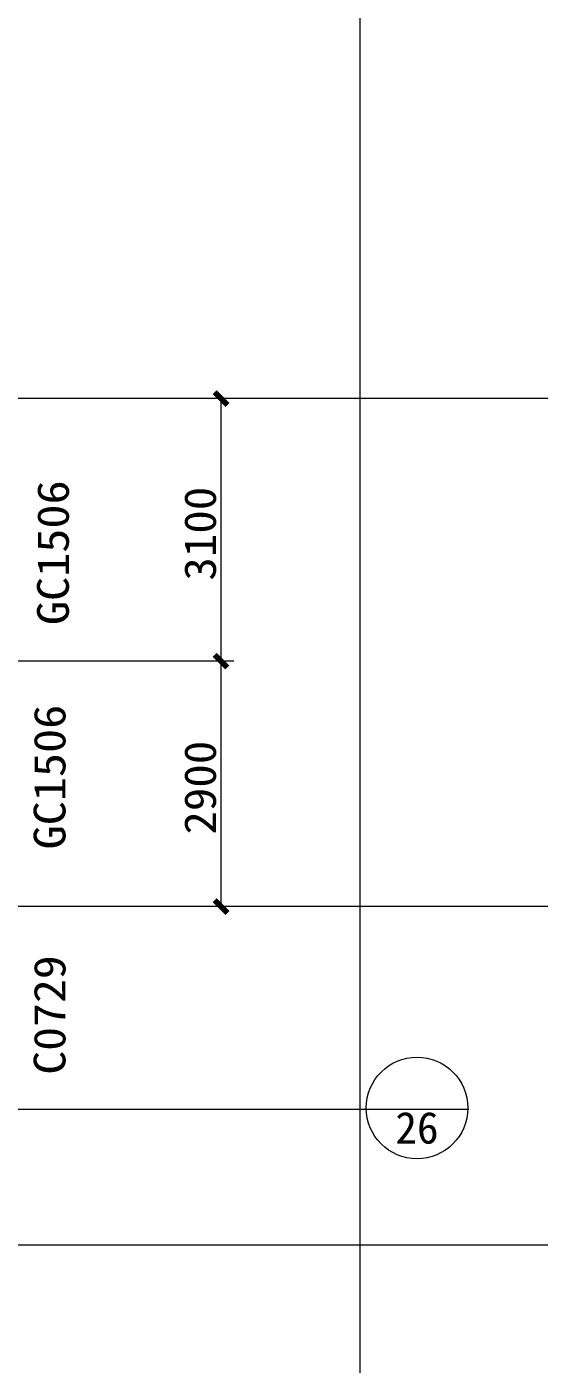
# Model space of a CAD drawing. Extents: x -307567 to 704339, y -10277 to 165507.
# Drawn here: x -22968 to -16913, y 24176 to 39973 of the extents above; entities that cross this region are included whole.
import ezdxf
from ezdxf.enums import TextEntityAlignment as Align

# ---------------------------------------------------------------- set-up
doc = ezdxf.new("R2010")
doc.units = 0
doc.header["$MEASUREMENT"] = 0
doc.layers.add('我的', color=255, linetype='CONTINUOUS', lineweight=0)
doc.styles.get("Standard").update_dxf_attribs({"font": 'txt', "height": 3})

msp = doc.modelspace()

# ---------------------------------------------------------------- linework, layer by layer
at = {"layer": '我的', "color": 0}
for p, q in [((-19028.35912, 14141.83177), (-19028.35912, 99323.43291)), ((-5920.96616, 35580.48533), (-79811.30716, 35580.48533)), ((-20522.89511, 35580.48533), (-30962.78431, 35580.48533)), ((-20672.89436, 32480.50236), (-20672.89436, 35580.48533)), ((-20522.89511, 32480.50236), (-30428.30212, 32480.50236)), ((-20672.89436, 29580.51648), (-20672.89436, 32480.50236)), ((-5920.96616, 29580.51648), (-79811.30716, 29580.51648)), ((-20522.89511, 29580.51648), (-30962.78431, 29580.51648)), ((-23306.88997, 27187.35942), (-17743.62433, 27187.35942)), ((-5920.96616, 25580.53686), (-79811.30716, 25580.53686)), ((-5920.96616, 25580.53686), (-79811.30716, 25580.53686)), ((-5920.96616, 25580.53686), (-79811.30716, 25580.53686)), ((-5920.96616, 25580.53686), (-79811.30716, 25580.53686))]:
    msp.add_line(p, q, dxfattribs=at)
at = {"layer": '我的', "color": 0, "const_width": 67.49966}
for points in [[(-20747.89398, 35655.48496), (-20597.89473, 35505.48571)], [(-20747.89398, 32555.50198), (-20597.89473, 32405.50273)], [(-20747.89398, 29655.5161), (-20597.89473, 29505.51685)]]:
    msp.add_lwpolyline(points, dxfattribs=at)
at = {"layer": '我的', "color": 0}
msp.add_circle((-18356.98797, 27202.68871), 599.997, dxfattribs=at)

# ---------------------------------------------------------------- texts
for s, width, p, p2 in [('GC1506', 0.88258, (-22470.83458, 32905.50176), (-22470.83458, 34615.49229)), ('3100', 0.986666, (-20732.87941, 33430.49913), (-20732.87941, 34540.49267)), ('GC1506', 0.882581, (-22510.82462, 30255.5131), (-22510.82462, 31965.50478)), ('2900', 0.888, (-20732.87941, 30430.51299), (-20732.87941, 31540.50767)), ('C0729', 0.835556, (-22510.82462, 27595.52694), (-22510.82462, 29005.52011))]:
    msp.add_text(s, height=374.998125, rotation=90, dxfattribs=dict(at, width=width)).set_placement(p, p2, align=Align.FIT)
at = {"layer": '我的', "color": 0, "width": 0.815977}
msp.add_text('26', height=374.998125, dxfattribs=at).set_placement((-18612.82165, 26781.36055), (-18102.83885, 26781.36055), align=Align.FIT)

doc.saveas('drawing.dxf')
